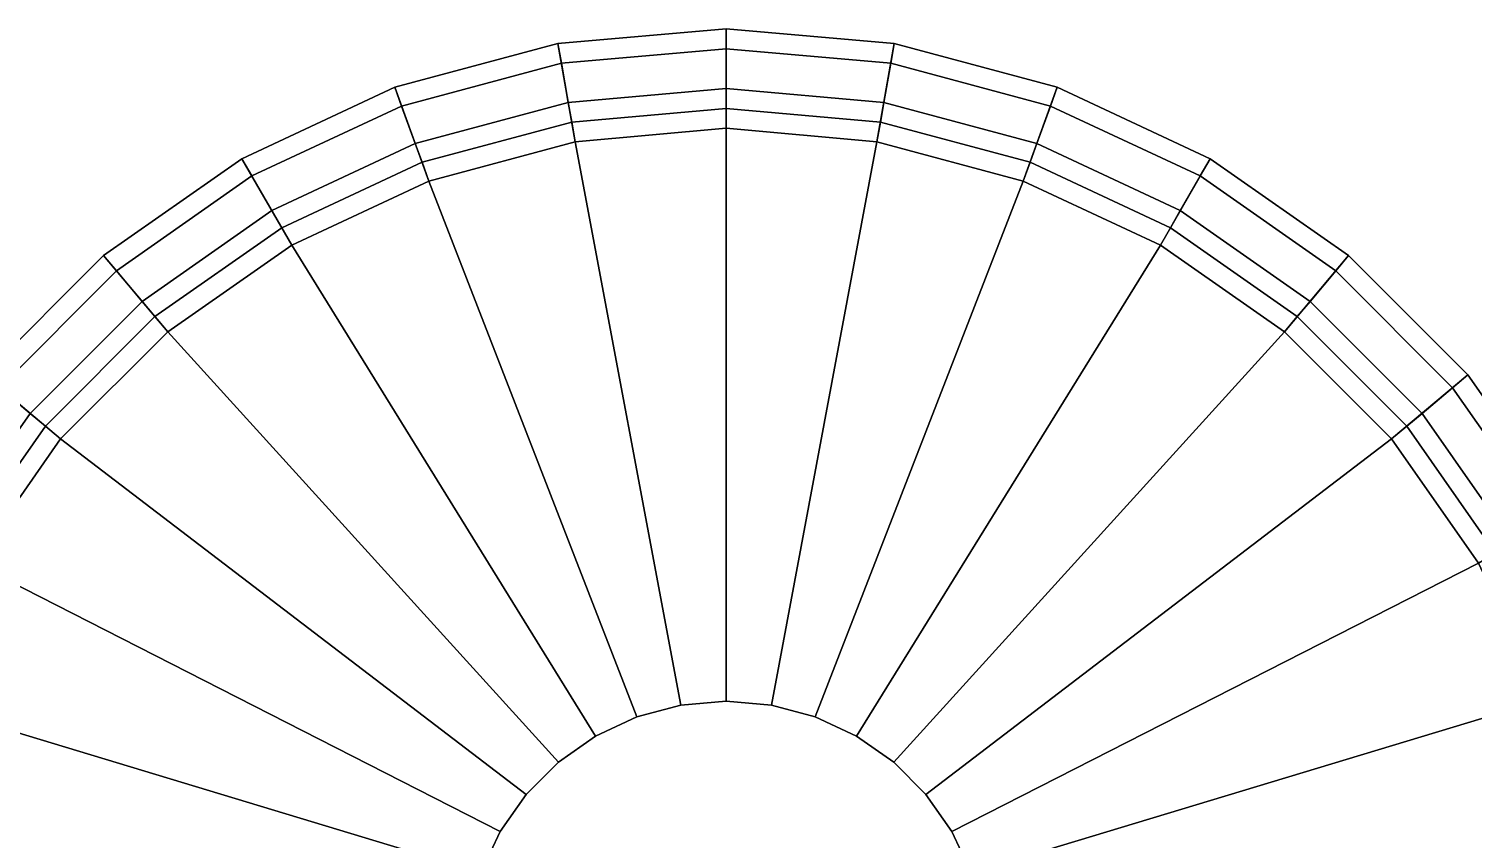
# Model space of a CAD drawing. Header units: metres. Extents: x -14.1 to 14.1, y -13.2 to 13.2.
# Drawn here: x -0.761 to 2.491, y -0.867 to 0.957 of the extents above; entities that cross this region are included whole.
import ezdxf

# ---------------------------------------------------------------- set-up
doc = ezdxf.new("R2010")
doc.units = ezdxf.units.M

msp = doc.modelspace()

# ---------------------------------------------------------------- linework, layer by layer
at = {"layer": 'facade', "color": 30}
for points in [[(0.430015, 0.923859, 18.2145), (0.437797, 0.879626, 18.2145), (0.808645, 0.912275, 18.2145), (0.808645, 0.956999, 18.2145)], [(0.469104, 0.702834, 16.6459), (0.430015, 0.923859, 16.6459), (0.808645, 0.956999, 16.6459), (0.808645, 0.73338, 16.6459)], [(0.808645, 0.956999, 18.2145), (0.808645, 0.912275, 18.2145), (1.17949, 0.879626, 18.2145), (1.18728, 0.923859, 18.2145)], [(0.808645, 0.73338, 16.6459), (0.808645, 0.956999, 16.6459), (1.18728, 0.923859, 16.6459), (1.14819, 0.702834, 16.6459)], [(0.062879, 0.825512, 18.2145), (0.078219, 0.783337, 18.2145), (0.437797, 0.879626, 18.2145), (0.430015, 0.923859, 18.2145)], [(0.139669, 0.614594, 16.6459), (0.062879, 0.825512, 16.6459), (0.430015, 0.923859, 16.6459), (0.469104, 0.702834, 16.6459)], [(0.437797, 0.879626, 18.176), (0.453451, 0.791253, 18.176), (0.808645, 0.822828, 18.176), (0.808645, 0.912275, 18.176)], [(0.808645, 0.912275, 18.176), (0.808645, 0.822828, 18.176), (1.16384, 0.791253, 18.176), (1.17949, 0.879626, 18.176)], [(1.14819, 0.702834, 16.6459), (1.18728, 0.923859, 16.6459), (1.55441, 0.825512, 16.6459), (1.47762, 0.614594, 16.6459)], [(1.18728, 0.923859, 18.2145), (1.17949, 0.879626, 18.2145), (1.53907, 0.783337, 18.2145), (1.55441, 0.825512, 18.2145)], [(0.078219, 0.783337, 18.176), (0.108945, 0.698943, 18.176), (0.453451, 0.791253, 18.176), (0.437797, 0.879626, 18.176)], [(1.17949, 0.879626, 18.176), (1.16384, 0.791253, 18.176), (1.50835, 0.698943, 18.176), (1.53907, 0.783337, 18.176)], [(-0.281537, 0.664864, 18.2145), (-0.259086, 0.625999, 18.2145), (0.078219, 0.783337, 18.2145), (0.062879, 0.825512, 18.2145)], [(-0.169281, 0.47045, 16.6459), (-0.281537, 0.664864, 16.6459), (0.062879, 0.825512, 16.6459), (0.139669, 0.614594, 16.6459)], [(0.453451, 0.791253, 18.2145), (0.461277, 0.747022, 18.2145), (0.808645, 0.778106, 18.2145), (0.808645, 0.822828, 18.2145)], [(0.808645, 0.822828, 18.2145), (0.808645, 0.778106, 18.2145), (1.15601, 0.747022, 18.2145), (1.16384, 0.791253, 18.2145)], [(1.47762, 0.614594, 16.6459), (1.55441, 0.825512, 16.6459), (1.89883, 0.664864, 16.6459), (1.78657, 0.47045, 16.6459)], [(1.55441, 0.825512, 18.2145), (1.53907, 0.783337, 18.2145), (1.87638, 0.625999, 18.2145), (1.89883, 0.664864, 18.2145)], [(-0.259086, 0.625999, 18.176), (-0.214183, 0.548225, 18.176), (0.108945, 0.698943, 18.176), (0.078219, 0.783337, 18.176)], [(0.108945, 0.698943, 18.2145), (0.124285, 0.656769, 18.2145), (0.461277, 0.747022, 18.2145), (0.453451, 0.791253, 18.2145)], [(1.16384, 0.791253, 18.2145), (1.15601, 0.747022, 18.2145), (1.49301, 0.656769, 18.2145), (1.50835, 0.698943, 18.2145)], [(1.53907, 0.783337, 18.176), (1.50835, 0.698943, 18.176), (1.83147, 0.548225, 18.176), (1.87638, 0.625999, 18.176)], [(0.706676, -0.565214, 18.1308), (0.808645, -0.556314, 18.1308), (0.808645, 0.73338, 18.1308), (0.469104, 0.702834, 18.1308)], [(0.469104, 0.702834, 16.6459), (0.808645, 0.73338, 16.6459), (0.808645, -0.556314, 16.6459), (0.706676, -0.565214, 16.6459)], [(1.14819, 0.702834, 18.1308), (0.808645, 0.73338, 18.1308), (0.808645, -0.556314, 18.1308), (0.910616, -0.565214, 18.1308)], [(0.910616, -0.565214, 16.6459), (0.808645, -0.556314, 16.6459), (0.808645, 0.73338, 16.6459), (1.14819, 0.702834, 16.6459)], [(-0.214183, 0.548225, 18.2145), (-0.191733, 0.50936, 18.2145), (0.124285, 0.656769, 18.2145), (0.108945, 0.698943, 18.2145)], [(0.607792, -0.59169, 18.1308), (0.706676, -0.565214, 18.1308), (0.469104, 0.702834, 18.1308), (0.139669, 0.614594, 18.1308)], [(0.139669, 0.614594, 16.6459), (0.469104, 0.702834, 16.6459), (0.706676, -0.565214, 16.6459), (0.607792, -0.59169, 16.6459)], [(1.47762, 0.614594, 18.1308), (1.14819, 0.702834, 18.1308), (0.910616, -0.565214, 18.1308), (1.0095, -0.59169, 18.1308)], [(1.0095, -0.59169, 16.6459), (0.910616, -0.565214, 16.6459), (1.14819, 0.702834, 16.6459), (1.47762, 0.614594, 16.6459)], [(1.50835, 0.698943, 18.2145), (1.49301, 0.656769, 18.2145), (1.80902, 0.50936, 18.2145), (1.83147, 0.548225, 18.2145)], [(-0.592902, 0.446881, 18.2145), (-0.564057, 0.412489, 18.2145), (-0.259086, 0.625999, 18.2145), (-0.281537, 0.664864, 18.2145)], [(-0.448625, 0.27492, 16.6459), (-0.592902, 0.446881, 16.6459), (-0.281537, 0.664864, 16.6459), (-0.169281, 0.47045, 16.6459)], [(1.78657, 0.47045, 16.6459), (1.89883, 0.664864, 16.6459), (2.21019, 0.446881, 16.6459), (2.06592, 0.27492, 16.6459)], [(1.89883, 0.664864, 18.2145), (1.87638, 0.625999, 18.2145), (2.18135, 0.412489, 18.2145), (2.21019, 0.446881, 18.2145)], [(-0.564057, 0.412489, 18.176), (-0.506318, 0.343704, 18.176), (-0.214183, 0.548225, 18.176), (-0.259086, 0.625999, 18.176)], [(1.87638, 0.625999, 18.176), (1.83147, 0.548225, 18.176), (2.12361, 0.343704, 18.176), (2.18135, 0.412489, 18.176)], [(0.515035, -0.634983, 18.1308), (0.607792, -0.59169, 18.1308), (0.139669, 0.614594, 18.1308), (-0.169281, 0.47045, 18.1308)], [(-0.169281, 0.47045, 16.6459), (0.139669, 0.614594, 16.6459), (0.607792, -0.59169, 16.6459), (0.515035, -0.634983, 16.6459)], [(1.78657, 0.47045, 18.1308), (1.47762, 0.614594, 18.1308), (1.0095, -0.59169, 18.1308), (1.10226, -0.634983, 18.1308)], [(1.10226, -0.634983, 16.6459), (1.0095, -0.59169, 16.6459), (1.47762, 0.614594, 16.6459), (1.78657, 0.47045, 16.6459)], [(-0.506318, 0.343704, 18.2145), (-0.477471, 0.309311, 18.2145), (-0.191733, 0.50936, 18.2145), (-0.214183, 0.548225, 18.2145)], [(1.83147, 0.548225, 18.2145), (1.80902, 0.50936, 18.2145), (2.09476, 0.309311, 18.2145), (2.12361, 0.343704, 18.2145)], [(-0.169281, 0.47045, 18.1308), (-0.448625, 0.27492, 18.1308), (0.431178, -0.693661, 18.1308), (0.515035, -0.634983, 18.1308)], [(0.515035, -0.634983, 16.6459), (0.431178, -0.693661, 16.6459), (-0.448625, 0.27492, 16.6459), (-0.169281, 0.47045, 16.6459)], [(1.10226, -0.634983, 18.1308), (1.18611, -0.693661, 18.1308), (2.06592, 0.27492, 18.1308), (1.78657, 0.47045, 18.1308)], [(1.78657, 0.47045, 16.6459), (2.06592, 0.27492, 16.6459), (1.18611, -0.693661, 16.6459), (1.10226, -0.634983, 16.6459)], [(-0.861648, 0.178139, 18.2145), (-0.827254, 0.14929, 18.2145), (-0.564057, 0.412489, 18.2145), (-0.592902, 0.446881, 18.2145)], [(-0.689685, 0.033858, 16.6459), (-0.861648, 0.178139, 16.6459), (-0.592902, 0.446881, 16.6459), (-0.448625, 0.27492, 16.6459)], [(2.06592, 0.27492, 16.6459), (2.21019, 0.446881, 16.6459), (2.47894, 0.178139, 16.6459), (2.30698, 0.033858, 16.6459)], [(2.21019, 0.446881, 18.2145), (2.18135, 0.412489, 18.2145), (2.44455, 0.14929, 18.2145), (2.47894, 0.178139, 18.2145)], [(-0.827254, 0.14929, 18.176), (-0.75847, 0.091553, 18.176), (-0.506318, 0.343704, 18.176), (-0.564057, 0.412489, 18.176)], [(2.18135, 0.412489, 18.176), (2.12361, 0.343704, 18.176), (2.37576, 0.091553, 18.176), (2.44455, 0.14929, 18.176)], [(-0.75847, 0.091553, 18.2145), (-0.724077, 0.062705, 18.2145), (-0.477471, 0.309311, 18.2145), (-0.506318, 0.343704, 18.2145)], [(2.12361, 0.343704, 18.2145), (2.09476, 0.309311, 18.2145), (2.34137, 0.062705, 18.2145), (2.37576, 0.091553, 18.2145)], [(0.358815, -0.766068, 18.1308), (0.431178, -0.693661, 18.1308), (-0.448625, 0.27492, 18.1308), (-0.689685, 0.033858, 18.1308)], [(-0.689685, 0.033858, 16.6459), (-0.448625, 0.27492, 16.6459), (0.431178, -0.693661, 16.6459), (0.358815, -0.766068, 16.6459)], [(2.30698, 0.033858, 18.1308), (2.06592, 0.27492, 18.1308), (1.18611, -0.693661, 18.1308), (1.25847, -0.766068, 18.1308)], [(1.25847, -0.766068, 16.6459), (1.18611, -0.693661, 16.6459), (2.06592, 0.27492, 16.6459), (2.30698, 0.033858, 16.6459)], [(-0.885217, -0.245396, 16.6459), (-1.07963, -0.133183, 16.6459), (-0.861648, 0.178139, 16.6459), (-0.689685, 0.033858, 16.6459)], [(2.30698, 0.033858, 16.6459), (2.47894, 0.178139, 16.6459), (2.69692, -0.133183, 16.6459), (2.50251, -0.245396, 16.6459)], [(2.47894, 0.178139, 18.2145), (2.44455, 0.14929, 18.2145), (2.65806, -0.155635, 18.2145), (2.69692, -0.133183, 18.2145)], [(-1.04077, -0.155635, 18.176), (-0.962991, -0.200538, 18.176), (-0.75847, 0.091553, 18.176), (-0.827254, 0.14929, 18.176)], [(2.44455, 0.14929, 18.176), (2.37576, 0.091553, 18.176), (2.58028, -0.200538, 18.176), (2.65806, -0.155635, 18.176)], [(-0.962991, -0.200538, 18.2145), (-0.924126, -0.222989, 18.2145), (-0.724077, 0.062705, 18.2145), (-0.75847, 0.091553, 18.2145)], [(2.37576, 0.091553, 18.2145), (2.34137, 0.062705, 18.2145), (2.54142, -0.222989, 18.2145), (2.58028, -0.200538, 18.2145)], [(-0.689685, 0.033858, 18.1308), (-0.885217, -0.245396, 18.1308), (0.300093, -0.849879, 18.1308), (0.358815, -0.766068, 18.1308)], [(0.358815, -0.766068, 16.6459), (0.300093, -0.849879, 16.6459), (-0.885217, -0.245396, 16.6459), (-0.689685, 0.033858, 16.6459)], [(2.30698, 0.033858, 16.6459), (2.50251, -0.245396, 16.6459), (1.3172, -0.849879, 16.6459), (1.25847, -0.766068, 16.6459)], [(1.25847, -0.766068, 18.1308), (1.3172, -0.849879, 18.1308), (2.50251, -0.245396, 18.1308), (2.30698, 0.033858, 18.1308)], [(0.256845, -0.942636, 18.1308), (0.300093, -0.849879, 18.1308), (-0.885217, -0.245396, 18.1308), (-1.02932, -0.554436, 18.1308)], [(-1.02932, -0.554436, 16.6459), (-0.885217, -0.245396, 16.6459), (0.300093, -0.849879, 16.6459), (0.256845, -0.942636, 16.6459)], [(1.36045, -0.942636, 16.6459), (1.3172, -0.849879, 16.6459), (2.50251, -0.245396, 16.6459), (2.64661, -0.554436, 16.6459)], [(2.64661, -0.554436, 18.1308), (2.50251, -0.245396, 18.1308), (1.3172, -0.849879, 18.1308), (1.36045, -0.942636, 18.1308)], [(-1.02932, -0.554436, 18.1308), (-1.11756, -0.88378, 18.1308), (0.230369, -1.04152, 18.1308), (0.256845, -0.942636, 18.1308)], [(0.256845, -0.942636, 16.6459), (0.230369, -1.04152, 16.6459), (-1.11756, -0.88378, 16.6459), (-1.02932, -0.554436, 16.6459)], [(2.64661, -0.554436, 16.6459), (2.73485, -0.88378, 16.6459), (1.38692, -1.04152, 16.6459), (1.36045, -0.942636, 16.6459)], [(1.36045, -0.942636, 18.1308), (1.38692, -1.04152, 18.1308), (2.73485, -0.88378, 18.1308), (2.64661, -0.554436, 18.1308)]]:
    msp.add_3dface(points, dxfattribs=at)
at = {"layer": 'facade2', "color": 22}
for points in [[(0.461277, 0.747022, 18.176), (0.469104, 0.702834, 18.1308), (0.808645, 0.73338, 18.1308), (0.808645, 0.778106, 18.176)], [(0.808645, 0.778106, 18.176), (0.808645, 0.73338, 18.1308), (1.14819, 0.702834, 18.1308), (1.15601, 0.747022, 18.176)], [(0.124285, 0.656769, 18.176), (0.139669, 0.614594, 18.1308), (0.469104, 0.702834, 18.1308), (0.461277, 0.747022, 18.176)], [(1.15601, 0.747022, 18.176), (1.14819, 0.702834, 18.1308), (1.47762, 0.614594, 18.1308), (1.49301, 0.656769, 18.176)], [(-0.191733, 0.50936, 18.176), (-0.169281, 0.47045, 18.1308), (0.139669, 0.614594, 18.1308), (0.124285, 0.656769, 18.176)], [(1.49301, 0.656769, 18.176), (1.47762, 0.614594, 18.1308), (1.78657, 0.47045, 18.1308), (1.80902, 0.50936, 18.176)], [(-0.477471, 0.309311, 18.176), (-0.448625, 0.27492, 18.1308), (-0.169281, 0.47045, 18.1308), (-0.191733, 0.50936, 18.176)], [(1.80902, 0.50936, 18.176), (1.78657, 0.47045, 18.1308), (2.06592, 0.27492, 18.1308), (2.09476, 0.309311, 18.176)], [(-0.724077, 0.062705, 18.176), (-0.689685, 0.033858, 18.1308), (-0.448625, 0.27492, 18.1308), (-0.477471, 0.309311, 18.176)], [(2.09476, 0.309311, 18.176), (2.06592, 0.27492, 18.1308), (2.30698, 0.033858, 18.1308), (2.34137, 0.062705, 18.176)], [(-0.924126, -0.222989, 18.176), (-0.885217, -0.245396, 18.1308), (-0.689685, 0.033858, 18.1308), (-0.724077, 0.062705, 18.176)], [(2.34137, 0.062705, 18.176), (2.30698, 0.033858, 18.1308), (2.50251, -0.245396, 18.1308), (2.54142, -0.222989, 18.176)], [(0.607792, -0.59169, 16.6459), (0.706676, -0.565214, 16.6459), (0.706676, -0.565214, 18.1308), (0.607792, -0.59169, 18.1308)], [(0.706676, -0.565214, 16.6459), (0.808645, -0.556314, 16.6459), (0.808645, -0.556314, 18.1308), (0.706676, -0.565214, 18.1308)], [(0.808645, -0.556314, 16.6459), (0.910616, -0.565214, 16.6459), (0.910616, -0.565214, 18.1308), (0.808645, -0.556314, 18.1308)], [(0.910616, -0.565214, 16.6459), (1.0095, -0.59169, 16.6459), (1.0095, -0.59169, 18.1308), (0.910616, -0.565214, 18.1308)], [(0.515035, -0.634983, 16.6459), (0.607792, -0.59169, 16.6459), (0.607792, -0.59169, 18.1308), (0.515035, -0.634983, 18.1308)], [(1.0095, -0.59169, 16.6459), (1.10226, -0.634983, 16.6459), (1.10226, -0.634983, 18.1308), (1.0095, -0.59169, 18.1308)], [(0.431178, -0.693661, 16.6459), (0.515035, -0.634983, 16.6459), (0.515035, -0.634983, 18.1308), (0.431178, -0.693661, 18.1308)], [(1.10226, -0.634983, 16.6459), (1.18611, -0.693661, 16.6459), (1.18611, -0.693661, 18.1308), (1.10226, -0.634983, 18.1308)], [(0.358815, -0.766068, 16.6459), (0.431178, -0.693661, 16.6459), (0.431178, -0.693661, 18.1308), (0.358815, -0.766068, 18.1308)], [(1.18611, -0.693661, 16.6459), (1.25847, -0.766068, 16.6459), (1.25847, -0.766068, 18.1308), (1.18611, -0.693661, 18.1308)], [(0.300093, -0.849879, 16.6459), (0.358815, -0.766068, 16.6459), (0.358815, -0.766068, 18.1308), (0.300093, -0.849879, 18.1308)], [(1.25847, -0.766068, 16.6459), (1.3172, -0.849879, 16.6459), (1.3172, -0.849879, 18.1308), (1.25847, -0.766068, 18.1308)], [(0.256845, -0.942636, 16.6459), (0.300093, -0.849879, 16.6459), (0.300093, -0.849879, 18.1308), (0.256845, -0.942636, 18.1308)], [(1.3172, -0.849879, 16.6459), (1.36045, -0.942636, 16.6459), (1.36045, -0.942636, 18.1308), (1.3172, -0.849879, 18.1308)]]:
    msp.add_3dface(points, dxfattribs=at)
at = {"layer": 'facade3', "color": 24}
for points in [[(0.808645, 0.956999, 18.176), (0.808645, 0.956999, 16.6459), (0.430015, 0.923859, 16.6459), (0.430015, 0.923859, 18.176)], [(0.430015, 0.923859, 18.176), (0.430015, 0.923859, 18.2145), (0.808645, 0.956999, 18.2145), (0.808645, 0.956999, 18.176)], [(0.808645, 0.956999, 18.176), (0.808645, 0.956999, 18.2145), (1.18728, 0.923859, 18.2145), (1.18728, 0.923859, 18.176)], [(1.18728, 0.923859, 18.176), (1.18728, 0.923859, 16.6459), (0.808645, 0.956999, 16.6459), (0.808645, 0.956999, 18.176)], [(0.062879, 0.825512, 18.176), (0.062879, 0.825512, 18.2145), (0.430015, 0.923859, 18.2145), (0.430015, 0.923859, 18.176)], [(0.430015, 0.923859, 18.176), (0.430015, 0.923859, 16.6459), (0.062879, 0.825512, 16.6459), (0.062879, 0.825512, 18.176)], [(0.808645, 0.912275, 18.176), (0.808645, 0.912275, 18.2145), (0.437797, 0.879626, 18.2145), (0.437797, 0.879626, 18.176)], [(1.17949, 0.879626, 18.176), (1.17949, 0.879626, 18.2145), (0.808645, 0.912275, 18.2145), (0.808645, 0.912275, 18.176)], [(1.55441, 0.825512, 18.176), (1.55441, 0.825512, 16.6459), (1.18728, 0.923859, 16.6459), (1.18728, 0.923859, 18.176)], [(1.18728, 0.923859, 18.176), (1.18728, 0.923859, 18.2145), (1.55441, 0.825512, 18.2145), (1.55441, 0.825512, 18.176)], [(0.437797, 0.879626, 18.176), (0.437797, 0.879626, 18.2145), (0.078219, 0.783337, 18.2145), (0.078219, 0.783337, 18.176)], [(1.53907, 0.783337, 18.176), (1.53907, 0.783337, 18.2145), (1.17949, 0.879626, 18.2145), (1.17949, 0.879626, 18.176)], [(0.062879, 0.825512, 18.176), (0.062879, 0.825512, 16.6459), (-0.281537, 0.664864, 16.6459), (-0.281537, 0.664864, 18.176)], [(-0.281537, 0.664864, 18.176), (-0.281537, 0.664864, 18.2145), (0.062879, 0.825512, 18.2145), (0.062879, 0.825512, 18.176)], [(0.453451, 0.791253, 18.176), (0.453451, 0.791253, 18.2145), (0.808645, 0.822828, 18.2145), (0.808645, 0.822828, 18.176)], [(0.808645, 0.822828, 18.176), (0.808645, 0.822828, 18.2145), (1.16384, 0.791253, 18.2145), (1.16384, 0.791253, 18.176)], [(1.55441, 0.825512, 18.176), (1.55441, 0.825512, 18.2145), (1.89883, 0.664864, 18.2145), (1.89883, 0.664864, 18.176)], [(1.89883, 0.664864, 18.176), (1.89883, 0.664864, 16.6459), (1.55441, 0.825512, 16.6459), (1.55441, 0.825512, 18.176)], [(0.078219, 0.783337, 18.176), (0.078219, 0.783337, 18.2145), (-0.259086, 0.625999, 18.2145), (-0.259086, 0.625999, 18.176)], [(0.108945, 0.698943, 18.176), (0.108945, 0.698943, 18.2145), (0.453451, 0.791253, 18.2145), (0.453451, 0.791253, 18.176)], [(1.16384, 0.791253, 18.176), (1.16384, 0.791253, 18.2145), (1.50835, 0.698943, 18.2145), (1.50835, 0.698943, 18.176)], [(1.87638, 0.625999, 18.176), (1.87638, 0.625999, 18.2145), (1.53907, 0.783337, 18.2145), (1.53907, 0.783337, 18.176)], [(0.808645, 0.778106, 18.176), (0.808645, 0.778106, 18.2145), (0.461277, 0.747022, 18.2145), (0.461277, 0.747022, 18.176)], [(1.15601, 0.747022, 18.176), (1.15601, 0.747022, 18.2145), (0.808645, 0.778106, 18.2145), (0.808645, 0.778106, 18.176)], [(0.461277, 0.747022, 18.176), (0.461277, 0.747022, 18.2145), (0.124285, 0.656769, 18.2145), (0.124285, 0.656769, 18.176)], [(1.49301, 0.656769, 18.176), (1.49301, 0.656769, 18.2145), (1.15601, 0.747022, 18.2145), (1.15601, 0.747022, 18.176)], [(-0.214183, 0.548225, 18.176), (-0.214183, 0.548225, 18.2145), (0.108945, 0.698943, 18.2145), (0.108945, 0.698943, 18.176)], [(1.50835, 0.698943, 18.176), (1.50835, 0.698943, 18.2145), (1.83147, 0.548225, 18.2145), (1.83147, 0.548225, 18.176)], [(-0.592902, 0.446881, 18.176), (-0.592902, 0.446881, 18.2145), (-0.281537, 0.664864, 18.2145), (-0.281537, 0.664864, 18.176)], [(-0.281537, 0.664864, 18.176), (-0.281537, 0.664864, 16.6459), (-0.592902, 0.446881, 16.6459), (-0.592902, 0.446881, 18.176)], [(0.124285, 0.656769, 18.176), (0.124285, 0.656769, 18.2145), (-0.191733, 0.50936, 18.2145), (-0.191733, 0.50936, 18.176)], [(1.80902, 0.50936, 18.176), (1.80902, 0.50936, 18.2145), (1.49301, 0.656769, 18.2145), (1.49301, 0.656769, 18.176)], [(2.21019, 0.446881, 18.176), (2.21019, 0.446881, 16.6459), (1.89883, 0.664864, 16.6459), (1.89883, 0.664864, 18.176)], [(1.89883, 0.664864, 18.176), (1.89883, 0.664864, 18.2145), (2.21019, 0.446881, 18.2145), (2.21019, 0.446881, 18.176)], [(-0.259086, 0.625999, 18.176), (-0.259086, 0.625999, 18.2145), (-0.564057, 0.412489, 18.2145), (-0.564057, 0.412489, 18.176)], [(2.18135, 0.412489, 18.176), (2.18135, 0.412489, 18.2145), (1.87638, 0.625999, 18.2145), (1.87638, 0.625999, 18.176)], [(-0.506318, 0.343704, 18.176), (-0.506318, 0.343704, 18.2145), (-0.214183, 0.548225, 18.2145), (-0.214183, 0.548225, 18.176)], [(1.83147, 0.548225, 18.176), (1.83147, 0.548225, 18.2145), (2.12361, 0.343704, 18.2145), (2.12361, 0.343704, 18.176)], [(-0.191733, 0.50936, 18.176), (-0.191733, 0.50936, 18.2145), (-0.477471, 0.309311, 18.2145), (-0.477471, 0.309311, 18.176)], [(2.09476, 0.309311, 18.176), (2.09476, 0.309311, 18.2145), (1.80902, 0.50936, 18.2145), (1.80902, 0.50936, 18.176)], [(-0.592902, 0.446881, 18.176), (-0.592902, 0.446881, 16.6459), (-0.861648, 0.178139, 16.6459), (-0.861648, 0.178139, 18.176)], [(-0.861648, 0.178139, 18.176), (-0.861648, 0.178139, 18.2145), (-0.592902, 0.446881, 18.2145), (-0.592902, 0.446881, 18.176)], [(2.21019, 0.446881, 18.176), (2.21019, 0.446881, 18.2145), (2.47894, 0.178139, 18.2145), (2.47894, 0.178139, 18.176)], [(2.47894, 0.178139, 18.176), (2.47894, 0.178139, 16.6459), (2.21019, 0.446881, 16.6459), (2.21019, 0.446881, 18.176)], [(-0.564057, 0.412489, 18.176), (-0.564057, 0.412489, 18.2145), (-0.827254, 0.14929, 18.2145), (-0.827254, 0.14929, 18.176)], [(2.44455, 0.14929, 18.176), (2.44455, 0.14929, 18.2145), (2.18135, 0.412489, 18.2145), (2.18135, 0.412489, 18.176)], [(-0.75847, 0.091553, 18.176), (-0.75847, 0.091553, 18.2145), (-0.506318, 0.343704, 18.2145), (-0.506318, 0.343704, 18.176)], [(2.12361, 0.343704, 18.176), (2.12361, 0.343704, 18.2145), (2.37576, 0.091553, 18.2145), (2.37576, 0.091553, 18.176)], [(-0.477471, 0.309311, 18.176), (-0.477471, 0.309311, 18.2145), (-0.724077, 0.062705, 18.2145), (-0.724077, 0.062705, 18.176)], [(2.34137, 0.062705, 18.176), (2.34137, 0.062705, 18.2145), (2.09476, 0.309311, 18.2145), (2.09476, 0.309311, 18.176)], [(2.69692, -0.133183, 18.176), (2.69692, -0.133183, 16.6459), (2.47894, 0.178139, 16.6459), (2.47894, 0.178139, 18.176)], [(2.47894, 0.178139, 18.176), (2.47894, 0.178139, 18.2145), (2.69692, -0.133183, 18.2145), (2.69692, -0.133183, 18.176)], [(2.65806, -0.155635, 18.176), (2.65806, -0.155635, 18.2145), (2.44455, 0.14929, 18.2145), (2.44455, 0.14929, 18.176)], [(-0.962991, -0.200538, 18.176), (-0.962991, -0.200538, 18.2145), (-0.75847, 0.091553, 18.2145), (-0.75847, 0.091553, 18.176)], [(2.37576, 0.091553, 18.176), (2.37576, 0.091553, 18.2145), (2.58028, -0.200538, 18.2145), (2.58028, -0.200538, 18.176)], [(-0.724077, 0.062705, 18.176), (-0.724077, 0.062705, 18.2145), (-0.924126, -0.222989, 18.2145), (-0.924126, -0.222989, 18.176)], [(2.54142, -0.222989, 18.176), (2.54142, -0.222989, 18.2145), (2.34137, 0.062705, 18.2145), (2.34137, 0.062705, 18.176)]]:
    msp.add_3dface(points, dxfattribs=at)

doc.saveas('drawing.dxf')
